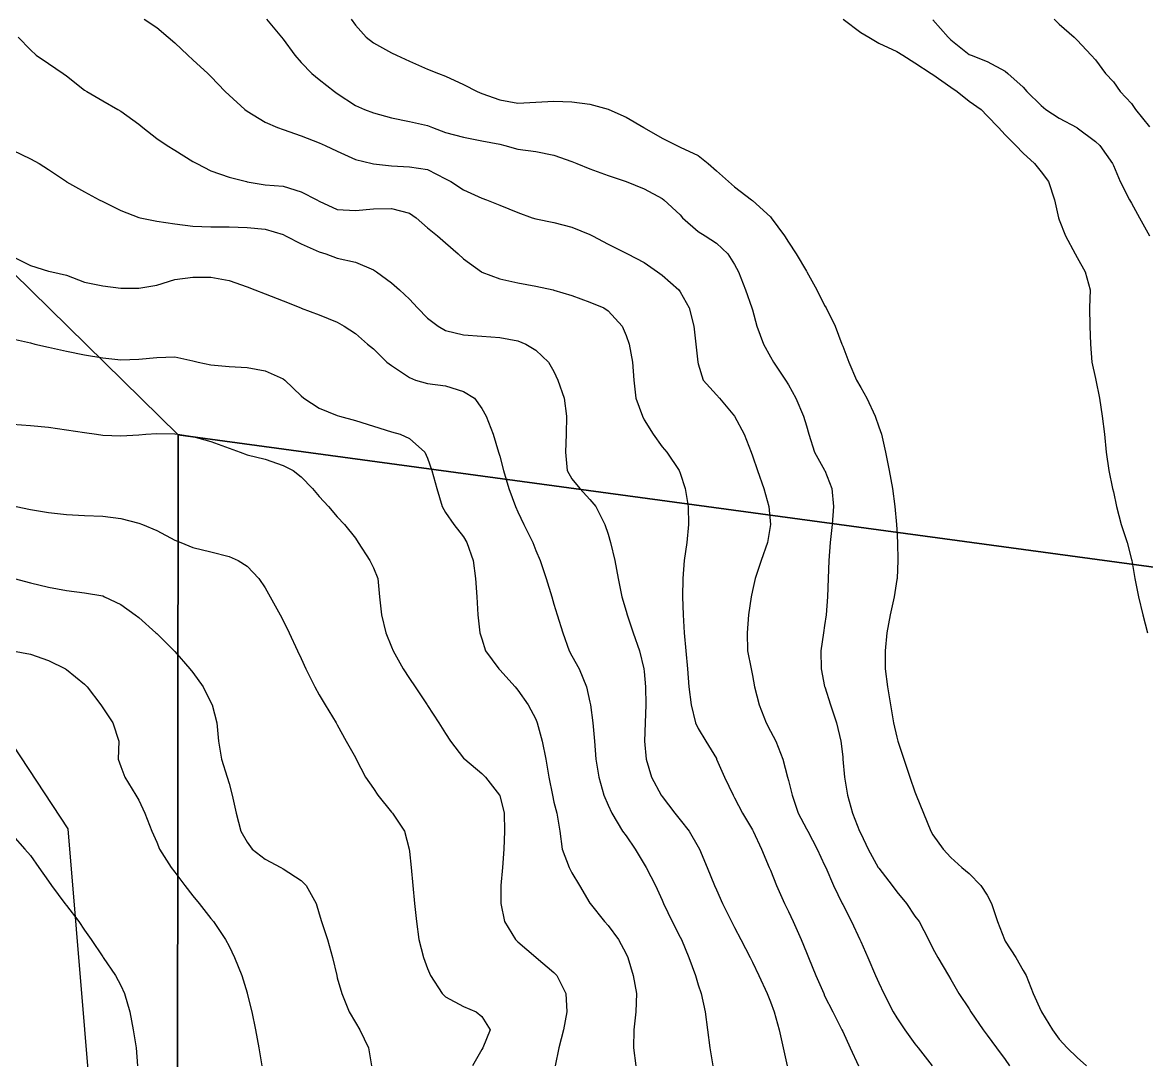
# Model space of a CAD drawing. Extents: x -729 to 771, y -779 to 721.
# Drawn here: x -418.1 to -213.2, y 334 to 523.2 of the extents above; entities that cross this region are included whole.
import ezdxf

# ---------------------------------------------------------------- set-up
doc = ezdxf.new("R2010")
doc.units = 0

msp = doc.modelspace()

# ---------------------------------------------------------------- linework, layer by layer
at = {"layer": 'CONTOURS'}
for points in [[(-395.8788, 523.8354, 216.472), (-393.5903, 522.3094, 216.472), (-391.4968, 520.5459, 216.472), (-390.3009, 519.5131, 216.472), (-387.9104, 517.2564, 216.472), (-387.0114, 516.4145, 216.472), (-384.3109, 513.967, 216.472), (-383.7219, 513.3932, 216.472), (-381.1219, 510.6775, 216.472), (-380.4324, 510.0134, 216.472), (-377.5634, 507.388, 216.472), (-377.143, 507.0919, 216.472), (-373.8535, 505.0581, 216.472), (-371.5772, 504.0985, 216.472), (-370.564, 503.748, 216.472), (-367.2745, 502.5794, 216.472), (-363.9851, 501.2978, 216.472), (-362.9302, 500.8091, 216.472), (-360.6956, 499.7668, 216.472), (-357.4061, 498.273, 216.472), (-354.3602, 497.5196, 216.472), (-354.1167, 497.4623, 216.472), (-350.8272, 497.1073, 216.472), (-347.5377, 496.901, 216.472), (-344.2482, 496.4134, 216.472), (-340.9588, 494.7559, 216.472), (-340.0068, 494.2301, 216.472), (-337.6693, 492.719, 216.472), (-334.3798, 491.243, 216.472), (-333.507, 490.9407, 216.472), (-331.0903, 489.9697, 216.472), (-327.8009, 488.5818, 216.472), (-325.1543, 487.6512, 216.472), (-324.5114, 487.4649, 216.472), (-321.2219, 486.7775, 216.472), (-317.9324, 485.9045, 216.472), (-314.643, 484.597, 216.472), (-314.1711, 484.3617, 216.472), (-311.3535, 482.8623, 216.472), (-308.064, 481.2158, 216.472), (-307.79, 481.0722, 216.472), (-304.7745, 479.4808, 216.472), (-302.3386, 477.7828, 216.472), (-301.4851, 477.1609, 216.472), (-298.4633, 474.4933, 216.472), (-298.1956, 474.1368, 216.472), (-296.5715, 471.2038, 216.472), (-295.7193, 467.9143, 216.472), (-295.339, 464.6249, 216.472), (-294.9881, 461.3354, 216.472), (-294.9061, 461.0172, 216.472), (-294.0083, 458.0459, 216.472), (-291.6167, 455.3502, 216.472), (-291.0224, 454.7564, 216.472), (-288.3272, 451.4967, 216.472), (-288.3054, 451.467, 216.472), (-286.5616, 448.1775, 216.472), (-285.2567, 444.888, 216.472), (-285.0377, 444.2633, 216.472), (-284.1112, 441.5985, 216.472), (-282.9668, 438.3091, 216.472), (-282.0492, 435.0196, 216.472), (-281.755, 431.7301, 216.472), (-282.2654, 428.4407, 216.472), (-283.4522, 425.1512, 216.472), (-284.5389, 421.8617, 216.472), (-285.0377, 419.7225, 216.472), (-285.2799, 418.5722, 216.472), (-285.7565, 415.2828, 216.472), (-286.0264, 411.9933, 216.472), (-285.933, 408.7038, 216.472), (-285.2804, 405.4143, 216.472), (-285.0377, 404.1987, 216.472), (-284.6383, 402.1249, 216.472), (-283.7955, 398.8354, 216.472), (-282.5403, 395.5459, 216.472), (-281.7482, 394.0757, 216.472), (-280.7846, 392.2564, 216.472), (-279.4759, 388.967, 216.472), (-278.621, 385.6775, 216.472), (-278.4588, 385.0804, 216.472), (-277.8186, 382.388, 216.472), (-276.6944, 379.0985, 216.472), (-275.1693, 376.2711, 216.472), (-274.9167, 375.8091, 216.472), (-273.2446, 372.5196, 216.472), (-271.8798, 369.6559, 216.472), (-271.678, 369.2301, 216.472), (-270.249, 365.9407, 216.472), (-268.6718, 362.6512, 216.472), (-268.5903, 362.4834, 216.472), (-266.9738, 359.3617, 216.472), (-265.4481, 356.0722, 216.472), (-265.3009, 355.7412, 216.472), (-264.0189, 352.7828, 216.472), (-262.6266, 349.4933, 216.472), (-262.0114, 348.1908, 216.472), (-261.1034, 346.2038, 216.472), (-259.3911, 342.9143, 216.472), (-258.7219, 341.7788, 216.472), (-257.2485, 339.6249, 216.472), (-255.4324, 337.0628, 216.472), (-254.8164, 336.3354, 216.472), (-252.2953, 333.0459, 216.472)], [(-373.6183, 523.8354, 226.472), (-370.8597, 520.5459, 226.472), (-370.564, 520.1874, 226.472), (-368.4157, 517.2564, 226.472), (-367.2745, 515.9535, 226.472), (-365.3638, 513.967, 226.472), (-363.9851, 512.8793, 226.472), (-361.2204, 510.6775, 226.472), (-360.6956, 510.3061, 226.472), (-357.4061, 508.0915, 226.472), (-355.7519, 507.388, 226.472), (-354.1167, 506.7794, 226.472), (-350.8272, 505.8536, 226.472), (-347.5377, 505.1727, 226.472), (-344.2482, 504.4915, 226.472), (-343.3202, 504.0985, 226.472), (-340.9588, 503.1721, 226.472), (-337.6693, 502.3417, 226.472), (-334.3798, 501.6769, 226.472), (-331.0903, 501.0325, 226.472), (-330.1757, 500.8091, 226.472), (-327.8009, 500.1358, 226.472), (-324.5114, 499.7296, 226.472), (-321.2219, 499.0716, 226.472), (-317.9324, 497.8932, 226.472), (-317.0672, 497.5196, 226.472), (-314.643, 496.5672, 226.472), (-311.3535, 495.3276, 226.472), (-308.0644, 494.2301, 226.472), (-308.064, 494.23, 226.472), (-304.7745, 492.9128, 226.472), (-301.4851, 491.1395, 226.472), (-301.1914, 490.9407, 226.472), (-298.1956, 488.1494, 226.472), (-297.7788, 487.6512, 226.472), (-294.9061, 485.1702, 226.472), (-293.6548, 484.3617, 226.472), (-291.6167, 483.0369, 226.472), (-289.5172, 481.0722, 226.472), (-288.3272, 479.1374, 226.472), (-287.5952, 477.7828, 226.472), (-286.3106, 474.4933, 226.472), (-285.1259, 471.2038, 226.472), (-285.0377, 470.8607, 226.472), (-284.2155, 467.9143, 226.472), (-283.0412, 464.6249, 226.472), (-281.7482, 462.2662, 226.472), (-281.22, 461.3354, 226.472), (-279.0293, 458.0459, 226.472), (-278.4588, 457.1641, 226.472), (-277.122, 454.7564, 226.472), (-275.725, 451.467, 226.472), (-275.1693, 449.7389, 226.472), (-274.7406, 448.1775, 226.472), (-273.7455, 444.888, 226.472), (-271.8798, 441.6238, 226.472), (-271.865, 441.5985, 226.472), (-270.5672, 438.3091, 226.472), (-270.2556, 435.0196, 226.472), (-270.4795, 431.7301, 226.472), (-270.8965, 428.4407, 226.472), (-271.1385, 425.1512, 226.472), (-271.243, 421.8617, 226.472), (-271.3673, 418.5722, 226.472), (-271.6216, 415.2828, 226.472), (-271.8798, 413.2892, 226.472), (-272.0563, 411.9933, 226.472), (-272.5588, 408.7038, 226.472), (-272.522, 405.4143, 226.472), (-271.8798, 402.2062, 226.472), (-271.8645, 402.1249, 226.472), (-270.8275, 398.8354, 226.472), (-269.7043, 395.5459, 226.472), (-268.9255, 392.2564, 226.472), (-268.5903, 389.3759, 226.472), (-268.5409, 388.967, 226.472), (-268.2331, 385.6775, 226.472), (-267.7272, 382.388, 226.472), (-266.8047, 379.0985, 226.472), (-265.4965, 375.8091, 226.472), (-265.3009, 375.396, 226.472), (-263.9279, 372.5196, 226.472), (-262.1156, 369.2301, 226.472), (-262.0114, 369.0657, 226.472), (-259.5688, 365.9407, 226.472), (-258.7219, 364.7849, 226.472), (-256.9736, 362.6512, 226.472), (-255.4324, 360.3413, 226.472), (-254.6745, 359.3617, 226.472), (-252.9251, 356.0722, 226.472), (-252.143, 354.4478, 226.472), (-251.2717, 352.7828, 226.472), (-249.3236, 349.4933, 226.472), (-248.8535, 348.7644, 226.472), (-247.4491, 346.2038, 226.472), (-245.564, 343.4561, 226.472), (-245.2436, 342.9143, 226.472), (-242.9995, 339.6249, 226.472), (-242.2745, 338.6497, 226.472), (-240.5851, 336.3354, 226.472), (-238.9851, 334.2184, 226.472), (-238.1902, 333.0459, 226.472)], [(-358.1495, 523.8354, 236.472), (-357.4061, 522.7463, 236.472), (-355.4278, 520.5459, 236.472), (-354.1167, 519.5591, 236.472), (-350.8272, 517.698, 236.472), (-349.9204, 517.2564, 236.472), (-347.5377, 516.1734, 236.472), (-344.2482, 514.7426, 236.472), (-342.2826, 513.967, 236.472), (-340.9588, 513.4724, 236.472), (-337.6693, 511.9085, 236.472), (-335.1986, 510.6775, 236.472), (-334.3798, 510.3185, 236.472), (-331.0903, 509.1396, 236.472), (-327.8009, 508.5185, 236.472), (-324.5114, 508.7166, 236.472), (-321.2219, 508.8889, 236.472), (-317.9324, 508.7862, 236.472), (-314.643, 508.3275, 236.472), (-311.3535, 507.4483, 236.472), (-311.2124, 507.388, 236.472), (-308.064, 505.9785, 236.472), (-304.8348, 504.0985, 236.472), (-304.7745, 504.0618, 236.472), (-301.4851, 502.1812, 236.472), (-298.834, 500.8091, 236.472), (-298.1956, 500.5018, 236.472), (-294.9061, 498.9798, 236.472), (-293.0826, 497.5196, 236.472), (-291.6167, 496.2193, 236.472), (-289.3732, 494.2301, 236.472), (-288.3272, 493.2956, 236.472), (-285.2328, 490.9407, 236.472), (-285.0377, 490.7832, 236.472), (-281.7482, 487.815, 236.472), (-281.6081, 487.6512, 236.472), (-279.2021, 484.3617, 236.472), (-278.4588, 483.1774, 236.472), (-277.0789, 481.0722, 236.472), (-275.1693, 477.8911, 236.472), (-275.1043, 477.7828, 236.472), (-273.2948, 474.4933, 236.472), (-271.8798, 471.6591, 236.472), (-271.5878, 471.2038, 236.472), (-269.952, 467.9143, 236.472), (-268.7311, 464.6249, 236.472), (-268.5903, 464.2216, 236.472), (-267.4654, 461.3354, 236.472), (-266.0554, 458.0459, 236.472), (-265.3009, 456.6823, 236.472), (-264.2089, 454.7564, 236.472), (-262.6484, 451.467, 236.472), (-262.0114, 449.5594, 236.472), (-261.5083, 448.1775, 236.472), (-260.8037, 444.888, 236.472), (-260.0957, 441.5985, 236.472), (-259.5398, 438.3091, 236.472), (-259.1065, 435.0196, 236.472), (-258.7711, 431.7301, 236.472), (-258.7219, 430.7927, 236.472), (-258.5731, 428.4407, 236.472), (-258.5247, 425.1512, 236.472), (-258.6893, 421.8617, 236.472), (-258.7219, 421.707, 236.472), (-259.235, 418.5722, 236.472), (-259.9058, 415.2828, 236.472), (-260.528, 411.9933, 236.472), (-260.8518, 408.7038, 236.472), (-260.8278, 405.4143, 236.472), (-260.4132, 402.1249, 236.472), (-259.8678, 398.8354, 236.472), (-259.3338, 395.5459, 236.472), (-258.7219, 392.9768, 236.472), (-258.5379, 392.2564, 236.472), (-257.441, 388.967, 236.472), (-256.3417, 385.6775, 236.472), (-255.4324, 383.005, 236.472), (-255.1781, 382.388, 236.472), (-253.8789, 379.0985, 236.472), (-252.5486, 375.8091, 236.472), (-252.143, 375.1546, 236.472), (-250.3031, 372.5196, 236.472), (-248.8535, 371.0438, 236.472), (-246.8716, 369.2301, 236.472), (-245.564, 368.1027, 236.472), (-243.4209, 365.9407, 236.472), (-242.2745, 364.1855, 236.472), (-241.4391, 362.6512, 236.472), (-240.3687, 359.3617, 236.472), (-239.1215, 356.0722, 236.472), (-238.9851, 355.7745, 236.472), (-237.0493, 352.7828, 236.472), (-235.6956, 350.4123, 236.472), (-235.1252, 349.4933, 236.472), (-233.8649, 346.2038, 236.472), (-232.4061, 343.009, 236.472), (-232.3594, 342.9143, 236.472), (-230.3625, 339.6249, 236.472), (-229.1167, 337.904, 236.472), (-227.6606, 336.3354, 236.472), (-225.8272, 334.5935, 236.472), (-224.1536, 333.0459, 236.472)], [(-268.5044, 523.8354, 246.472), (-265.3009, 521.4178, 246.472), (-263.8283, 520.5459, 246.472), (-262.0114, 519.4684, 246.472), (-258.7219, 517.9418, 246.472), (-257.639, 517.2564, 246.472), (-255.4324, 515.8988, 246.472), (-252.4934, 513.967, 246.472), (-252.143, 513.7332, 246.472), (-248.8535, 511.4483, 246.472), (-247.7377, 510.6775, 246.472), (-245.564, 508.9204, 246.472), (-243.3727, 507.388, 246.472), (-242.2745, 506.1973, 246.472), (-240.1848, 504.0985, 246.472), (-238.9851, 502.7648, 246.472), (-237.0202, 500.8091, 246.472), (-235.6956, 499.4289, 246.472), (-233.6241, 497.5196, 246.472), (-232.4061, 496.0305, 246.472), (-231.0969, 494.2301, 246.472), (-230.0115, 490.9407, 246.472), (-229.2601, 487.6512, 246.472), (-229.1167, 487.2934, 246.472), (-227.9635, 484.3617, 246.472), (-226.2298, 481.0722, 246.472), (-225.8272, 480.392, 246.472), (-224.4187, 477.7828, 246.472), (-223.5056, 474.4933, 246.472), (-223.5841, 471.2038, 246.472), (-223.5522, 467.9143, 246.472), (-223.4145, 464.6249, 246.472), (-223.1534, 461.3354, 246.472), (-222.5377, 458.3477, 246.472), (-222.4815, 458.0459, 246.472), (-221.7883, 454.7564, 246.472), (-221.2682, 451.467, 246.472), (-220.8657, 448.1775, 246.472), (-220.5469, 444.888, 246.472), (-220.081, 441.5985, 246.472), (-219.3949, 438.3091, 246.472), (-219.2482, 437.6558, 246.472), (-218.6793, 435.0196, 246.472), (-217.8171, 431.7301, 246.472), (-216.7359, 428.4407, 246.472), (-215.9588, 425.3495, 246.472), (-215.9138, 425.1512, 246.472), (-215.3524, 421.8617, 246.472), (-214.6825, 418.5722, 246.472), (-213.8567, 415.2828, 246.472), (-213.0278, 411.9933, 246.472)], [(-252.143, 523.7205, 256.472), (-249.3473, 520.5459, 256.472), (-248.8535, 520.1077, 256.472), (-245.564, 517.4355, 256.472), (-245.152, 517.2564, 256.472), (-242.2745, 516.111, 256.472), (-238.9851, 514.3871, 256.472), (-238.4664, 513.967, 256.472), (-235.6956, 511.4677, 256.472), (-235.0285, 510.6775, 256.472), (-232.4061, 508.0865, 256.472), (-231.5953, 507.388, 256.472), (-229.1167, 505.8194, 256.472), (-225.9426, 504.0985, 256.472), (-225.8272, 504.0229, 256.472), (-222.5377, 501.5483, 256.472), (-221.7315, 500.8091, 256.472), (-219.4066, 497.5196, 256.472), (-219.2482, 497.1519, 256.472), (-217.9919, 494.2301, 256.472), (-216.3276, 490.9407, 256.472), (-215.9588, 490.2772, 256.472), (-214.4968, 487.6512, 256.472), (-212.6864, 484.3617, 256.472)], [(-230.0312, 523.8354, 266.472), (-229.1167, 522.9559, 266.472), (-226.4313, 520.5459, 266.472), (-225.8272, 520.0212, 266.472), (-223.2891, 517.2564, 266.472), (-222.5377, 516.4626, 266.472), (-220.6738, 513.967, 266.472), (-219.2482, 512.4069, 266.472), (-217.9917, 510.6775, 266.472), (-215.9588, 508.4843, 266.472), (-215.2199, 507.388, 266.472), (-212.6693, 504.1929, 266.472)], [(-418.8515, 520.5459, 206.472), (-416.6167, 518.2314, 206.472), (-415.5527, 517.2564, 206.472), (-413.3272, 515.7783, 206.472), (-410.6663, 513.967, 206.472), (-410.0377, 513.5069, 206.472), (-406.7482, 510.9353, 206.472), (-406.3184, 510.6775, 206.472), (-403.4588, 508.9522, 206.472), (-400.725, 507.388, 206.472), (-400.1693, 507.0635, 206.472), (-396.8798, 504.7307, 206.472), (-396.1691, 504.0985, 206.472), (-393.5903, 502.1222, 206.472), (-391.7104, 500.8091, 206.472), (-390.3009, 499.9938, 206.472), (-387.0114, 497.9202, 206.472), (-386.3276, 497.5196, 206.472), (-383.7219, 496.209, 206.472), (-380.4324, 495.0164, 206.472), (-377.2371, 494.2301, 206.472), (-377.143, 494.2122, 206.472), (-373.8535, 493.6745, 206.472), (-370.564, 493.3773, 206.472), (-367.2745, 492.3814, 206.472), (-364.4212, 490.9407, 206.472), (-363.9851, 490.6905, 206.472), (-360.6956, 489.1617, 206.472), (-357.4061, 488.947, 206.472), (-354.1167, 489.2787, 206.472), (-350.8272, 489.3438, 206.472), (-347.5377, 488.4647, 206.472), (-346.3321, 487.6512, 206.472), (-344.2482, 485.8387, 206.472), (-342.4246, 484.3617, 206.472), (-340.9588, 483.1018, 206.472), (-338.6462, 481.0722, 206.472), (-337.6693, 480.1504, 206.472), (-334.434, 477.7828, 206.472), (-334.3798, 477.7513, 206.472), (-331.0903, 476.5041, 206.472), (-327.8009, 475.7763, 206.472), (-324.5114, 475.1721, 206.472), (-321.335, 474.4933, 206.472), (-321.2219, 474.4738, 206.472), (-317.9324, 473.4815, 206.472), (-314.643, 472.2768, 206.472), (-312.1023, 471.2038, 206.472), (-311.3535, 470.6553, 206.472), (-308.7986, 467.9143, 206.472), (-308.064, 466.1644, 206.472), (-307.4751, 464.6249, 206.472), (-306.8672, 461.3354, 206.472), (-306.6654, 458.0459, 206.472), (-306.2703, 454.7564, 206.472), (-305.0971, 451.467, 206.472), (-304.7745, 450.81, 206.472), (-303.136, 448.1775, 206.472), (-301.4851, 445.916, 206.472), (-300.6584, 444.888, 206.472), (-298.3671, 441.5985, 206.472), (-298.1956, 441.0879, 206.472), (-297.2814, 438.3091, 206.472), (-296.7672, 435.0196, 206.472), (-296.6849, 431.7301, 206.472), (-296.9874, 428.4407, 206.472), (-297.5001, 425.1512, 206.472), (-297.7369, 421.8617, 206.472), (-297.7608, 418.5722, 206.472), (-297.6797, 415.2828, 206.472), (-297.5061, 411.9933, 206.472), (-297.1674, 408.7038, 206.472), (-296.869, 405.4143, 206.472), (-296.6326, 402.1249, 206.472), (-296.2302, 398.8354, 206.472), (-295.3933, 395.5459, 206.472), (-294.9061, 394.5348, 206.472), (-293.5401, 392.2564, 206.472), (-291.6167, 389.0726, 206.472), (-291.5588, 388.967, 206.472), (-290.1053, 385.6775, 206.472), (-288.5775, 382.388, 206.472), (-288.3272, 381.9135, 206.472), (-286.8228, 379.0985, 206.472), (-285.0377, 376.0466, 206.472), (-284.915, 375.8091, 206.472), (-283.3729, 372.5196, 206.472), (-281.9759, 369.2301, 206.472), (-281.7482, 368.6883, 206.472), (-280.6385, 365.9407, 206.472), (-279.2173, 362.6512, 206.472), (-278.4588, 361.1702, 206.472), (-277.5898, 359.3617, 206.472), (-276.156, 356.0722, 206.472), (-275.1693, 353.6782, 206.472), (-274.8036, 352.7828, 206.472), (-273.4592, 349.4933, 206.472), (-272.0553, 346.2038, 206.472), (-271.8798, 345.8187, 206.472), (-270.4029, 342.9143, 206.472), (-268.7419, 339.6249, 206.472), (-268.5903, 339.2933, 206.472), (-267.2435, 336.3354, 206.472), (-265.686, 333.0459, 206.472)], [(-419.9061, 499.9783, 196.472), (-416.6167, 498.3987, 196.472), (-415.0487, 497.5196, 196.472), (-413.3272, 496.4736, 196.472), (-410.0824, 494.2301, 196.472), (-410.0377, 494.1995, 196.472), (-406.7482, 492.3485, 196.472), (-404.1081, 490.9407, 196.472), (-403.4588, 490.6117, 196.472), (-400.1693, 488.9459, 196.472), (-396.8798, 487.7124, 196.472), (-396.6529, 487.6512, 196.472), (-393.5903, 487.0422, 196.472), (-390.3009, 486.5414, 196.472), (-387.0114, 486.0922, 196.472), (-383.7219, 485.9791, 196.472), (-380.4324, 485.9733, 196.472), (-377.143, 485.8952, 196.472), (-373.8535, 485.5491, 196.472), (-370.564, 484.579, 196.472), (-370.1421, 484.3617, 196.472), (-367.2745, 482.8952, 196.472), (-363.9851, 481.4456, 196.472), (-362.7635, 481.0722, 196.472), (-360.6956, 480.3022, 196.472), (-357.4061, 479.5482, 196.472), (-354.1167, 478.1618, 196.472), (-353.563, 477.7828, 196.472), (-350.8272, 475.7926, 196.472), (-349.3756, 474.4933, 196.472), (-347.5377, 472.7953, 196.472), (-346.0537, 471.2038, 196.472), (-344.2482, 469.3126, 196.472), (-342.3351, 467.9143, 196.472), (-340.9588, 467.1016, 196.472), (-337.6693, 466.2759, 196.472), (-334.3798, 466.0489, 196.472), (-331.0903, 465.8329, 196.472), (-327.8009, 465.2219, 196.472), (-326.3231, 464.6249, 196.472), (-324.5114, 463.4999, 196.472), (-322.1876, 461.3354, 196.472), (-321.2219, 459.6323, 196.472), (-320.4968, 458.0459, 196.472), (-319.3591, 454.7564, 196.472), (-318.9199, 451.467, 196.472), (-318.9975, 448.1775, 196.472), (-319.134, 444.888, 196.472), (-318.812, 441.5985, 196.472), (-317.9324, 440.0266, 196.472), (-316.5239, 438.3091, 196.472), (-314.643, 436.2766, 196.472), (-313.5926, 435.0196, 196.472), (-311.9222, 431.7301, 196.472), (-311.3535, 429.9441, 196.472), (-310.9324, 428.4407, 196.472), (-310.1406, 425.1512, 196.472), (-309.5124, 421.8617, 196.472), (-308.8371, 418.5722, 196.472), (-308.064, 415.9511, 196.472), (-307.8914, 415.2828, 196.472), (-306.7687, 411.9933, 196.472), (-305.6189, 408.7038, 196.472), (-304.826, 405.4143, 196.472), (-304.7745, 404.9417, 196.472), (-304.5292, 402.1249, 196.472), (-304.4839, 398.8354, 196.472), (-304.5725, 395.5459, 196.472), (-304.7076, 392.2564, 196.472), (-304.4307, 388.967, 196.472), (-303.4068, 385.6775, 196.472), (-301.6713, 382.388, 196.472), (-301.4851, 382.1202, 196.472), (-299.1679, 379.0985, 196.472), (-298.1956, 377.9029, 196.472), (-296.5743, 375.8091, 196.472), (-294.9061, 372.9844, 196.472), (-294.6715, 372.5196, 196.472), (-293.2909, 369.2301, 196.472), (-291.981, 365.9407, 196.472), (-291.6167, 365.1137, 196.472), (-290.4791, 362.6512, 196.472), (-288.8486, 359.3617, 196.472), (-288.3272, 358.2874, 196.472), (-287.1543, 356.0722, 196.472), (-285.4634, 352.7828, 196.472), (-285.0377, 351.9252, 196.472), (-283.8638, 349.4933, 196.472), (-282.3614, 346.2038, 196.472), (-281.7482, 344.6878, 196.472), (-281.0589, 342.9143, 196.472), (-280.1391, 339.6249, 196.472), (-279.4271, 336.3354, 196.472), (-278.7182, 333.0459, 196.472)], [(-419.9061, 480.5648, 186.472), (-416.6167, 478.9502, 186.472), (-413.3272, 477.9353, 186.472), (-412.7229, 477.7828, 186.472), (-410.0377, 477.1555, 186.472), (-406.7482, 475.9167, 186.472), (-403.4588, 475.2212, 186.472), (-400.1693, 474.7881, 186.472), (-396.8798, 474.8066, 186.472), (-393.5903, 475.3379, 186.472), (-390.3009, 476.4196, 186.472), (-387.0114, 476.8042, 186.472), (-383.7219, 476.7914, 186.472), (-380.4324, 476.2202, 186.472), (-377.143, 475.0636, 186.472), (-375.7338, 474.4933, 186.472), (-373.8535, 473.7576, 186.472), (-370.564, 472.5018, 186.472), (-367.3477, 471.2038, 186.472), (-367.2745, 471.1785, 186.472), (-363.9851, 469.9762, 186.472), (-360.6956, 468.5873, 186.472), (-359.4214, 467.9143, 186.472), (-357.4061, 466.5232, 186.472), (-355.2023, 464.6249, 186.472), (-354.1167, 463.7432, 186.472), (-351.6461, 461.3354, 186.472), (-350.8272, 460.6893, 186.472), (-347.5377, 458.5005, 186.472), (-346.4565, 458.0459, 186.472), (-344.2482, 457.4332, 186.472), (-340.9588, 457.003, 186.472), (-337.6693, 455.9619, 186.472), (-335.6956, 454.7564, 186.472), (-334.3798, 452.8646, 186.472), (-333.5464, 451.467, 186.472), (-332.2649, 448.1775, 186.472), (-331.2936, 444.888, 186.472), (-331.0903, 444.1804, 186.472), (-330.4089, 441.5985, 186.472), (-329.4074, 438.3091, 186.472), (-328.2266, 435.0196, 186.472), (-327.8009, 434.0329, 186.472), (-326.7292, 431.7301, 186.472), (-325.0777, 428.4407, 186.472), (-324.5114, 427.0053, 186.472), (-323.7161, 425.1512, 186.472), (-322.6535, 421.8617, 186.472), (-321.6198, 418.5722, 186.472), (-321.2219, 417.2253, 186.472), (-320.6049, 415.2828, 186.472), (-319.5797, 411.9933, 186.472), (-318.4375, 408.7038, 186.472), (-317.9324, 407.7754, 186.472), (-316.6015, 405.4143, 186.472), (-315.2695, 402.1249, 186.472), (-314.643, 399.3623, 186.472), (-314.5318, 398.8354, 186.472), (-314.1373, 395.5459, 186.472), (-313.8363, 392.2564, 186.472), (-313.5874, 388.967, 186.472), (-313.039, 385.6775, 186.472), (-312.0924, 382.388, 186.472), (-311.3535, 380.577, 186.472), (-310.6887, 379.0985, 186.472), (-308.7085, 375.8091, 186.472), (-308.064, 374.9488, 186.472), (-306.4357, 372.5196, 186.472), (-304.7745, 369.8017, 186.472), (-304.4226, 369.2301, 186.472), (-302.6975, 365.9407, 186.472), (-301.4851, 363.2549, 186.472), (-301.2339, 362.6512, 186.472), (-299.6443, 359.3617, 186.472), (-298.1956, 356.4878, 186.472), (-297.9876, 356.0722, 186.472), (-296.6179, 352.7828, 186.472), (-295.4229, 349.4933, 186.472), (-294.9061, 347.8286, 186.472), (-294.3939, 346.2038, 186.472), (-293.647, 342.9143, 186.472), (-293.203, 339.6249, 186.472), (-292.787, 336.3354, 186.472), (-292.2606, 333.0459, 186.472)], [(-419.9061, 465.6035, 176.472), (-416.6167, 464.8269, 176.472), (-415.8098, 464.6249, 176.472), (-413.3272, 464.0423, 176.472), (-410.0377, 463.3426, 176.472), (-406.7482, 462.6741, 176.472), (-403.4588, 462.1307, 176.472), (-400.1693, 461.7626, 176.472), (-396.8798, 461.8396, 176.472), (-393.5903, 462.1696, 176.472), (-390.3009, 462.294, 176.472), (-387.0114, 461.5418, 176.472), (-386.0552, 461.3354, 176.472), (-383.7219, 460.84, 176.472), (-380.4324, 460.5101, 176.472), (-377.143, 460.319, 176.472), (-373.8535, 459.7521, 176.472), (-370.564, 458.2745, 176.472), (-370.2718, 458.0459, 176.472), (-367.2745, 455.1842, 176.472), (-366.8101, 454.7564, 176.472), (-363.9851, 452.9328, 176.472), (-360.6956, 451.584, 176.472), (-360.2702, 451.467, 176.472), (-357.4061, 450.6662, 176.472), (-354.1167, 449.6519, 176.472), (-350.8272, 448.6325, 176.472), (-349.25, 448.1775, 176.472), (-347.5377, 447.4304, 176.472), (-344.7554, 444.888, 176.472), (-344.2482, 443.8099, 176.472), (-343.4963, 441.5985, 176.472), (-342.5328, 438.3091, 176.472), (-341.6042, 435.0196, 176.472), (-340.9588, 433.891, 176.472), (-339.4436, 431.7301, 176.472), (-337.6693, 429.5019, 176.472), (-337.0726, 428.4407, 176.472), (-335.9256, 425.1512, 176.472), (-335.4841, 421.8617, 176.472), (-335.2521, 418.5722, 176.472), (-335.0948, 415.2828, 176.472), (-334.7028, 411.9933, 176.472), (-334.3798, 410.8732, 176.472), (-333.6718, 408.7038, 176.472), (-331.2763, 405.4143, 176.472), (-331.0903, 405.2092, 176.472), (-328.2871, 402.1249, 176.472), (-327.8009, 401.5513, 176.472), (-325.9286, 398.8354, 176.472), (-324.5114, 396.2259, 176.472), (-324.2576, 395.5459, 176.472), (-323.3776, 392.2564, 176.472), (-322.6955, 388.967, 176.472), (-322.1337, 385.6775, 176.472), (-321.4933, 382.388, 176.472), (-321.2219, 381.1193, 176.472), (-320.6744, 379.0985, 176.472), (-320.1163, 375.8091, 176.472), (-319.7043, 372.5196, 176.472), (-318.4181, 369.2301, 176.472), (-317.9324, 368.2247, 176.472), (-316.5576, 365.9407, 176.472), (-314.643, 362.7225, 176.472), (-314.5998, 362.6512, 176.472), (-312.0299, 359.3617, 176.472), (-311.3535, 358.6466, 176.472), (-309.4441, 356.0722, 176.472), (-308.064, 353.4914, 176.472), (-307.7629, 352.7828, 176.472), (-306.7859, 349.4933, 176.472), (-306.1715, 346.2038, 176.472), (-306.2791, 342.9143, 176.472), (-306.6601, 339.6249, 176.472), (-306.7326, 336.3354, 176.472), (-306.3053, 333.0459, 176.472)], [(-419.9061, 450.0258, 166.472), (-416.6167, 449.8011, 166.472), (-413.3272, 449.4577, 166.472), (-410.0377, 448.9679, 166.472), (-406.7482, 448.4729, 166.472), (-404.585, 448.1775, 166.472), (-403.4588, 447.9977, 166.472), (-400.1693, 447.9084, 166.472), (-396.8798, 448.0984, 166.472), (-395.6186, 448.1775, 166.472), (-393.5903, 448.2999, 166.472), (-390.3009, 448.2396, 166.472), (-389.8092, 448.1775, 166.472), (-387.0114, 447.7784, 166.472), (-383.7219, 446.8524, 166.472), (-380.4324, 445.6251, 166.472), (-378.4162, 444.888, 166.472), (-377.143, 444.44, 166.472), (-373.8535, 443.6354, 166.472), (-370.564, 442.4888, 166.472), (-368.7606, 441.5985, 166.472), (-367.2745, 440.4195, 166.472), (-365.2063, 438.3091, 166.472), (-363.9851, 436.8607, 166.472), (-362.2979, 435.0196, 166.472), (-360.6956, 433.125, 166.472), (-359.3831, 431.7301, 166.472), (-357.4061, 429.2202, 166.472), (-356.8907, 428.4407, 166.472), (-354.7663, 425.1512, 166.472), (-354.1167, 423.8574, 166.472), (-353.3374, 421.8617, 166.472), (-353.008, 418.5722, 166.472), (-352.6156, 415.2828, 166.472), (-351.854, 411.9933, 166.472), (-350.8272, 409.4315, 166.472), (-350.5173, 408.7038, 166.472), (-348.6864, 405.4143, 166.472), (-347.5377, 403.6509, 166.472), (-346.4997, 402.1249, 166.472), (-344.3105, 398.8354, 166.472), (-344.2482, 398.737, 166.472), (-342.2039, 395.5459, 166.472), (-340.9588, 393.6115, 166.472), (-340.0618, 392.2564, 166.472), (-337.6693, 389.1414, 166.472), (-337.4725, 388.967, 166.472), (-334.3798, 386.3087, 166.472), (-333.6791, 385.6775, 166.472), (-331.122, 382.388, 166.472), (-331.0903, 382.3028, 166.472), (-330.3063, 379.0985, 166.472), (-330.2141, 375.8091, 166.472), (-330.3186, 372.5196, 166.472), (-330.6077, 369.2301, 166.472), (-330.8947, 365.9407, 166.472), (-330.913, 362.6512, 166.472), (-330.2271, 359.3617, 166.472), (-328.2501, 356.0722, 166.472), (-327.8009, 355.6321, 166.472), (-324.5114, 352.8308, 166.472), (-324.4501, 352.7828, 166.472), (-321.2219, 350.0382, 166.472), (-320.6934, 349.4933, 166.472), (-319.0367, 346.2038, 166.472), (-318.8395, 342.9143, 166.472), (-319.4622, 339.6249, 166.472), (-320.308, 336.3354, 166.472), (-320.9781, 333.0459, 166.472)], [(-419.2096, 435.0196, 156.472), (-416.6167, 434.438, 156.472), (-413.3272, 433.9075, 156.472), (-410.0377, 433.5715, 156.472), (-406.7482, 433.3913, 156.472), (-403.4588, 433.2287, 156.472), (-400.1693, 432.8118, 156.472), (-396.8798, 431.9914, 156.472), (-396.2119, 431.7301, 156.472), (-393.5903, 430.6434, 156.472), (-390.3009, 428.8499, 156.472), (-389.2205, 428.4407, 156.472), (-387.0114, 427.5099, 156.472), (-383.7219, 426.7625, 156.472), (-380.4324, 425.8963, 156.472), (-378.7661, 425.1512, 156.472), (-377.143, 424.141, 156.472), (-374.9903, 421.8617, 156.472), (-373.8535, 420.1577, 156.472), (-372.9313, 418.5722, 156.472), (-371.1138, 415.2828, 156.472), (-370.564, 414.2078, 156.472), (-369.4797, 411.9933, 156.472), (-367.9287, 408.7038, 156.472), (-367.2745, 407.3119, 156.472), (-366.4374, 405.4143, 156.472), (-364.7757, 402.1249, 156.472), (-363.9851, 400.6985, 156.472), (-362.9033, 398.8354, 156.472), (-360.8821, 395.5459, 156.472), (-360.6956, 395.2302, 156.472), (-359.0759, 392.2564, 156.472), (-357.4061, 389.236, 156.472), (-357.2727, 388.967, 156.472), (-355.565, 385.6775, 156.472), (-354.1167, 383.6014, 156.472), (-353.2949, 382.388, 156.472), (-350.8272, 379.3154, 156.472), (-350.6487, 379.0985, 156.472), (-348.4416, 375.8091, 156.472), (-347.5875, 372.5196, 156.472), (-347.5377, 372.0996, 156.472), (-347.2373, 369.2301, 156.472), (-346.9464, 365.9407, 156.472), (-346.6148, 362.6512, 156.472), (-346.2405, 359.3617, 156.472), (-345.8106, 356.0722, 156.472), (-344.9685, 352.7828, 156.472), (-344.2482, 350.8075, 156.472), (-343.7268, 349.4933, 156.472), (-341.5736, 346.2038, 156.472), (-340.9588, 345.6499, 156.472), (-337.6693, 343.8792, 156.472), (-335.3808, 342.9143, 156.472), (-334.3798, 342.0236, 156.472), (-332.8649, 339.6249, 156.472), (-334.1915, 336.3354, 156.472), (-334.3798, 336.015, 156.472), (-336.0858, 333.0459, 156.472)], [(-419.5771, 421.8617, 146.472), (-416.6167, 421.074, 146.472), (-413.3272, 420.2804, 146.472), (-410.0377, 419.6815, 146.472), (-406.7482, 419.2723, 146.472), (-403.4588, 418.7106, 146.472), (-403.1324, 418.5722, 146.472), (-400.1693, 417.1598, 146.472), (-397.545, 415.2828, 146.472), (-396.8798, 414.7724, 146.472), (-393.7498, 411.9933, 146.472), (-393.5903, 411.8329, 146.472), (-390.4297, 408.7038, 146.472), (-390.3009, 408.5637, 146.472), (-387.5755, 405.4143, 146.472), (-387.0114, 404.7717, 146.472), (-385.1476, 402.1249, 146.472), (-383.7219, 399.2533, 146.472), (-383.5243, 398.8354, 146.472), (-382.6621, 395.5459, 146.472), (-382.3547, 392.2564, 146.472), (-381.7921, 388.967, 146.472), (-380.7439, 385.6775, 146.472), (-380.4324, 384.5329, 146.472), (-379.8569, 382.388, 146.472), (-379.1224, 379.0985, 146.472), (-378.2896, 375.8091, 146.472), (-377.143, 373.805, 146.472), (-376.2088, 372.5196, 146.472), (-373.8535, 370.7246, 146.472), (-370.9917, 369.2301, 146.472), (-370.564, 368.9812, 146.472), (-367.2745, 366.8118, 146.472), (-366.3759, 365.9407, 146.472), (-364.5725, 362.6512, 146.472), (-363.9851, 360.7506, 146.472), (-363.5797, 359.3617, 146.472), (-362.4592, 356.0722, 146.472), (-361.5902, 352.7828, 146.472), (-360.8096, 349.4933, 146.472), (-360.6956, 349.0824, 146.472), (-359.8851, 346.2038, 146.472), (-358.511, 342.9143, 146.472), (-357.4061, 340.9392, 146.472), (-356.5768, 339.6249, 146.472), (-355.0159, 336.3354, 146.472), (-354.476, 333.0459, 146.472)], [(-419.9003, 408.7038, 136.472), (-416.6167, 408.1177, 136.472), (-413.3272, 406.9107, 136.472), (-410.2157, 405.4143, 136.472), (-410.0377, 405.2993, 136.472), (-406.7482, 402.6343, 136.472), (-406.2856, 402.1249, 136.472), (-403.7967, 398.8354, 136.472), (-403.4588, 398.3128, 136.472), (-401.6161, 395.5459, 136.472), (-400.5008, 392.2564, 136.472), (-400.6617, 388.967, 136.472), (-400.1693, 387.6071, 136.472), (-399.393, 385.6775, 136.472), (-397.4371, 382.388, 136.472), (-396.8798, 381.4611, 136.472), (-395.7791, 379.0985, 136.472), (-394.5141, 375.8091, 136.472), (-393.5903, 373.7897, 136.472), (-393.0758, 372.5196, 136.472), (-390.9832, 369.2301, 136.472), (-390.3009, 368.3266, 136.472), (-388.5064, 365.9407, 136.472), (-387.0114, 364.0163, 136.472), (-385.9025, 362.6512, 136.472), (-383.7219, 359.8987, 136.472), (-383.233, 359.3617, 136.472), (-381.0737, 356.0722, 136.472), (-380.4324, 354.8645, 136.472), (-379.4064, 352.7828, 136.472), (-378.1077, 349.4933, 136.472), (-377.143, 346.3778, 136.472), (-377.0971, 346.2038, 136.472), (-376.2778, 342.9143, 136.472), (-375.5842, 339.6249, 136.472), (-374.9911, 336.3354, 136.472), (-374.467, 333.0459, 136.472)], [(-419.9061, 375.1092, 126.472), (-417.6358, 372.5196, 126.472), (-416.6167, 371.3667, 126.472), (-415.116, 369.2301, 126.472), (-413.3272, 366.6818, 126.472), (-412.8012, 365.9407, 126.472), (-410.3338, 362.6512, 126.472), (-410.0377, 362.2729, 126.472), (-407.8285, 359.3617, 126.472), (-406.7482, 357.7979, 126.472), (-405.5494, 356.0722, 126.472), (-403.4588, 352.9005, 126.472), (-403.3753, 352.7828, 126.472), (-401.1181, 349.4933, 126.472), (-400.1693, 347.7131, 126.472), (-399.4551, 346.2038, 126.472), (-398.5033, 342.9143, 126.472), (-397.8892, 339.6249, 126.472), (-397.3407, 336.3354, 126.472), (-397.1361, 333.0459, 126.472)]]:
    msp.add_polyline3d(points, dxfattribs=at)
at = {"layer": 'PARCELS'}
for points in [[(-389.7234, 448.0735, 166.4293), (-389.9981, 138.5055, 130.9682), (-409.7286, 376.2284, 129.9858), (-441.4161, 424.3096, 145.2847), (-470.3243, 517.8281, 182.05), (-589.9028, 603.9361, 135.7452), (-657.4425, 710.9814, 154.9083), (-389.7234, 448.0735, 166.4293)], [(446.8519, 560.3468, 364.6805), (443.7164, 334.9813, 388.8843), (-389.7234, 448.0735, 166.4293)], [(443.7164, 334.9813, 388.8843), (441.2043, 154.4185, 431.992), (440.7419, 121.1638, 441.7505), (440.3559, 88.5738, 453.1305), (433.5435, -486.4852, 491.4064), (388.8977, -480.7023, 507.2759), (356.7177, -476.5346, 517.7943), (324.8154, -472.4002, 526.4974), (108.8107, -444.4197, 451.9422), (-390.4601, -379.7509, 270.9095), (-390.0732, 54.7049, 154.9027), (-383.8169, 64.031, 155.5624), (-389.9981, 138.5055, 130.9682), (-389.7234, 448.0735, 166.4293), (443.7164, 334.9813, 388.8843)]]:
    msp.add_polyline3d(points, dxfattribs=at)

doc.saveas('drawing.dxf')
